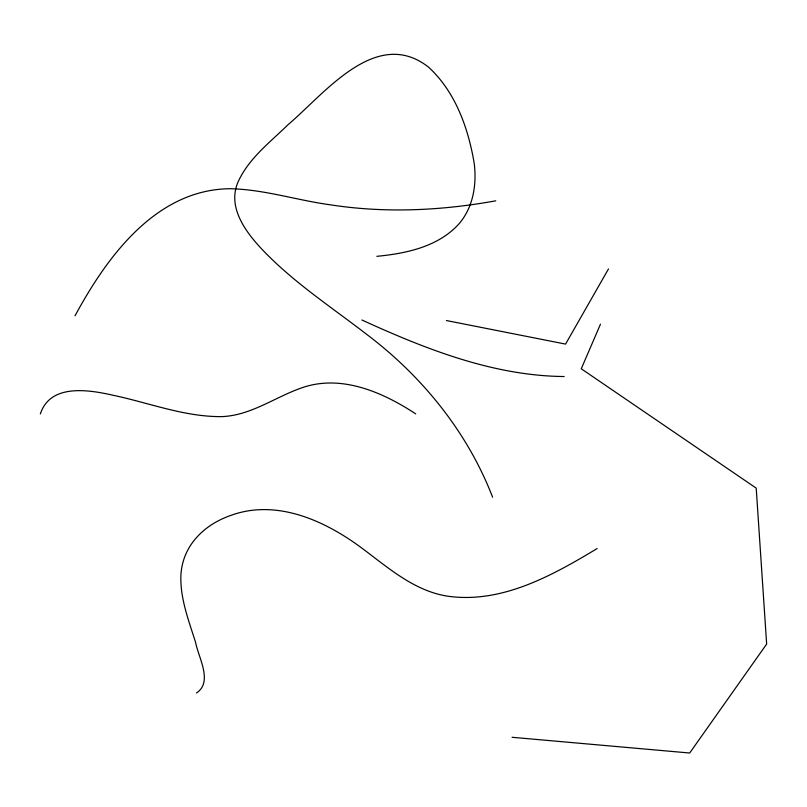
<?xml version="1.0" encoding="UTF-8"?>
<svg xmlns="http://www.w3.org/2000/svg" width="807" height="807" viewBox="0 0 807 807"><rect width="100%" height="100%" fill="white"/><g stroke="black" fill="none" stroke-linecap="round" stroke-linejoin="round"><path stroke-width="1.21" d="M600.469 324.172L581.262 368.779L756.209 488.134L766.65 644.057L689.682 753.012L512.072 737.285M40.35 413.92C50.417 383.073 89.476 389.862 113.898 395.43C149.577 403.016 184.5 416.866 221.421 416.624C250.372 415.696 274.249 397.619 300.668 388.228C340.393 373.621 382.528 392.051 415.696 413.86M75.021 315.819C106.867 256.878 155.791 189.635 229.753 188.717C264.192 189.342 297.269 200.439 331.233 204.938C385.796 213.32 441.58 210.647 495.77 200.822M608.498 268.923L565.566 344.095L446.392 320.53M196.454 693.001C213.27 682.046 198.381 657.433 195.657 642.624C188.777 620.644 179.971 598.401 180.899 574.977A107.916 79.247 31.2 0 1 185.812 554.167C191.259 541.658 200.973 531.389 212.453 524.167A134.002 98.283 30.2 0 1 231.387 515.209C277.154 498.807 325.342 520.929 361.899 548.145C388.106 567.593 413.91 590.805 447.33 596.141C501.52 604.019 552.422 575.452 597.16 548.538M376.879 256.323C406.395 253.479 438.615 246.69 459.223 223.569C473.285 207.086 476.856 184.359 474.213 163.397C468.332 128.212 455.35 91.594 428.376 67.011C376.062 26.328 324.565 93.783 288.049 124.681C269.74 142.647 247.87 158.989 237.52 183.229C227.826 207.631 245.459 231.569 261.327 248.596C292.568 281.784 331.001 306.801 366.882 334.502C422.263 376.344 467.525 432.189 492.623 497.233M564.164 376.536C493.148 375.86 425.592 349.058 361.889 319.996"/></g></svg>
